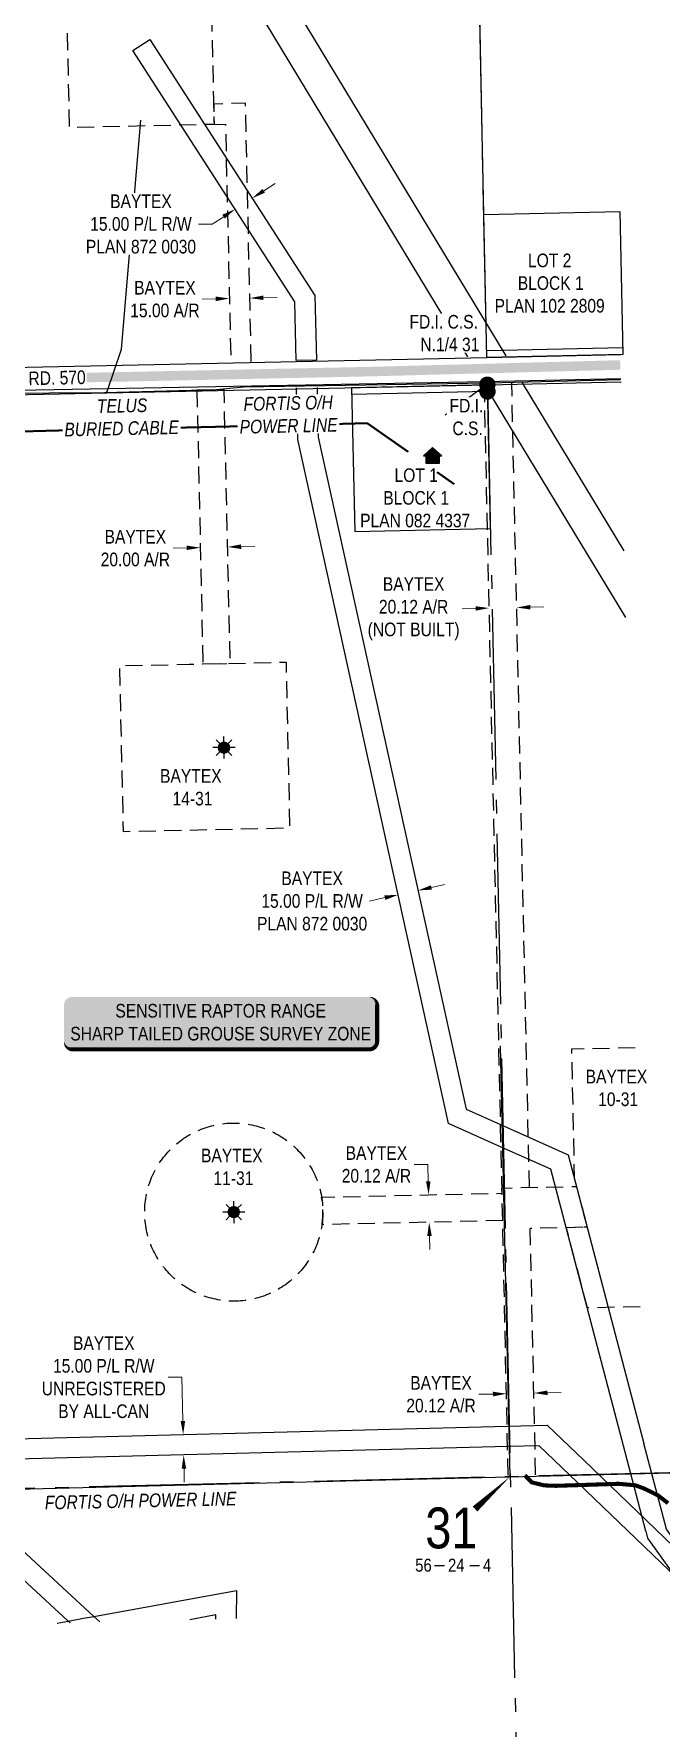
# Model space of a CAD drawing. Extents: x 88833 to 97610, y 5963373 to 5974710.
# Drawn here: x 94383 to 94843, y 5968956 to 5970200 of the extents above; entities that cross this region are included whole.
import ezdxf
from ezdxf.enums import TextEntityAlignment as Align

# ---------------------------------------------------------------- set-up
doc = ezdxf.new("R2010")
doc.units = 0
doc.header["$LTSCALE"] = 5
doc.header["$PDSIZE"] = 5
for name, pattern in [('DASHDOT', [25.4, 12.7, -6.35, 0, -6.35]), ('foc-ACCESSROAD', [3.75, 2.5, -1.25]), ('foc-QUARTERLINE', [33, 25, -3, 2, -3])]:
    doc.linetypes.add(name, pattern=pattern)
doc.layers.get('Defpoints').update_dxf_attribs({"color": 9})
for name, color, linetype in [('10', 1, 'Continuous'), ('9', 3, 'Continuous'), ('AS-POWER', 104, 'foc-POWER'), ('AS-POWER-T', 104, 'Continuous'), ('AS-RESIDENCE', 14, 'Continuous'), ('AS-ROADS', 254, 'Continuous'), ('AS-TELEPHONE', 224, 'foc-TEL'), ('AS-TELEPHONE-T', 224, 'Continuous'), ('AS-WILDLIFE-BLOCK', 131, 'Continuous'), ('F-AR', 190, 'foc-ACCESSROAD'), ('F-RW', 190, 'Continuous'), ('F-WS', 190, 'foc-ACCESSROAD'), ('F-WS-S', 8, 'Continuous'), ('L-MON', 1, 'Continuous'), ('L-QSEC', 8, 'foc-QUARTERLINE'), ('L-ROAD-T', 7, 'Continuous'), ('L-SEC', 7, 'Continuous'), ('L-SECLBL', 7, 'Continuous'), ('L-TITLEDB', 4, 'Continuous'), ('L-TITLEDB-T', 4, 'Continuous')]:
    doc.layers.add(name, color=color, linetype=linetype)
for name, color, linetype, lineweight in [('AS-RECON EXISTING', 151, 'DASHDOT', 40), ('F-AR-T', 190, 'Continuous', 9), ('F-RW-T', 190, 'Continuous', 9), ('F-WS-T', 190, 'Continuous', 9)]:
    doc.layers.add(name, color=color, linetype=linetype, lineweight=lineweight)
doc.styles.add('100L', font='ARIALN.TTF', dxfattribs={"height": 10})
doc.styles.add('80', font='ARIALN.TTF', dxfattribs={"height": 10})
doc.styles.add('80CG', font='ARIALN.TTF', dxfattribs={"height": 10})
doc.styles.add('80L', font='ARIALN.TTF', dxfattribs={"height": 10})
doc.styles.add('foc-LtypeFont', font='ARIALN.TTF', dxfattribs={"height": 7.35})
doc.styles.add('SIMPLEX', font='ARIALN.TTF')
doc.linetypes.add('foc-POWER', pattern='A,6,-1,["P",foc-LtypeFont,S=0.2,R=0,X=-0.625,Y=-0.75],-1.24,4', length=12.24)
doc.linetypes.add('foc-TEL', pattern='A,2,-1,["T",foc-LtypeFont,S=0.2,R=0,X=-0.425,Y=-0.75],-1.24,8', length=12.24)
doc.dimstyles.new('Compass 5 000', dxfattribs={"dimscale": 5, "dimtxt": 9, "dimasz": 2, "dimexe": 0.2, "dimexo": 0.0625, "dimgap": 0.5, "dimtad": 0, "dimtih": 1, "dimtoh": 1, "dimzin": 0, "dimdsep": 46, "dimtxsty": '80CG', "dimcen": 0.1, "dimse1": 1, "dimse2": 1, "dimclrd": 256, "dimclrt": 256, "dimaunit": 1, "dimadec": 4, "dimazin": 0, "dimtfac": 0.06, "dimtofl": 0, "dimtmove": 0, "dimatfit": 1, "dimfxl": 0.2, "dimtolj": 1, "dimtzin": 0, "dimlwd": -1, "dimarcsym": 0})

# ---------------------------------------------------------------- blocks, each defined once
blk = doc.blocks.new('*D383')
at = {"layer": 'Defpoints', "color": 0, "transparency": 16777216}
for p in [(94524.9, 5970054.1), (94539.9, 5970054.4), (94526, 5970005.8)]:
    blk.add_point(p, dxfattribs=at)
at = {"layer": 'F-AR-T', "transparency": 16777216}
for p, q in [((94516, 5970005.6), (94506, 5970005.3)), ((94551, 5970006.4), (94561, 5970006.6))]:
    blk.add_line(p, q, dxfattribs=at)
for points in [[(94516, 5970007.2), (94516, 5970003.9), (94526, 5970005.8)], [(94551, 5970008), (94551, 5970004.7), (94541, 5970006.1)]]:
    blk.add_solid(points, dxfattribs=at)
at = {"layer": 'F-AR-T', "transparency": 16777216, "insert": (94478.7, 5970005.3), "char_height": 10, "attachment_point": 5, "style": '80CG'}
blk.add_mtext('\\A1;BAYTEX\\P15.00 A/R', dxfattribs=at)
blk = doc.blocks.new('*D385')
at = {"layer": 'Defpoints', "color": 0, "transparency": 16777216}
for p in [(94518, 5970117.9), (94505.4, 5970109.7), (94530.2, 5970071.4)]:
    blk.add_point(p, dxfattribs=at)
at = {"layer": 'F-RW-T', "transparency": 16777216}
for p, q in [((94551.2, 5970084.9), (94559.6, 5970090.3)), ((94521.8, 5970065.9), (94513.3, 5970060.5)), ((94513.3, 5970060.5), (94503.3, 5970060.5))]:
    blk.add_line(p, q, dxfattribs=at)
for points in [[(94550.3, 5970086.3), (94552.1, 5970083.5), (94542.8, 5970079.5)], [(94520.8, 5970067.3), (94522.7, 5970064.5), (94530.2, 5970071.4)]]:
    blk.add_solid(points, dxfattribs=at)
at = {"layer": 'F-RW-T', "transparency": 16777216, "insert": (94461.1, 5970060.5), "char_height": 10, "attachment_point": 5, "style": '80CG', "bg_fill": 3, "box_fill_scale": 1.1, "bg_fill_color": 256, "bg_fill_true_color": 13158600, "bg_fill_transparency": 0}
blk.add_mtext('\\A1;BAYTEX\\P15.00 P/L R/W\\PPLAN 872 0030', dxfattribs=at)
blk = doc.blocks.new('*D391')
at = {"layer": 'Defpoints', "color": 0, "transparency": 16777216}
for p in [(94644.3, 5969592.7), (94659, 5969595.9), (94649.8, 5969567.8)]:
    blk.add_point(p, dxfattribs=at)
at = {"layer": 'F-RW-T', "transparency": 16777216}
for p, q in [((94640.1, 5969565.7), (94628.9, 5969563.2)), ((94674.2, 5969573.2), (94684, 5969575.3))]:
    blk.add_line(p, q, dxfattribs=at)
for points in [[(94639.7, 5969567.3), (94640.4, 5969564), (94649.8, 5969567.8)], [(94673.9, 5969574.8), (94674.6, 5969571.6), (94664.5, 5969571)]]:
    blk.add_solid(points, dxfattribs=at)
at = {"layer": 'F-RW-T', "transparency": 16777216, "insert": (94586.7, 5969563.2), "char_height": 10, "attachment_point": 5, "style": '80CG'}
blk.add_mtext('\\A1;BAYTEX\\P15.00 P/L R/W\\PPLAN 872 0030', dxfattribs=at)
blk = doc.blocks.new('L-SECLBL')
at = {"layer": '9', "color": 7}
for p, q in [((-5.1, -27.8), (-12.3, -27.8)), ((20.7, -27.8), (13.5, -27.8))]:
    blk.add_line(p, q, dxfattribs=at)
at = {"layer": '10', "color": 2, "style": 'SIMPLEX'}
blk.add_attdef('SEC', text='', height=30, dxfattribs=at).set_placement((0, 0), align=Align.MIDDLE)
at = {"layer": '10', "color": 5, "style": '80L'}
blk.add_attdef('TWP', text='', height=9.5, dxfattribs=at).set_placement((-14.4, -27.4), align=Align.MIDDLE_RIGHT)
blk.add_attdef('RGE', text='', height=9.5, dxfattribs=at).set_placement((3.6, -27.4), align=Align.MIDDLE_CENTER)
blk.add_attdef('MER', text='', height=9.5, dxfattribs=at).set_placement((23.2, -27.4), align=Align.MIDDLE_LEFT)
blk = doc.blocks.new('*D437')
at = {"layer": 'Defpoints', "color": 0, "transparency": 16777216}
for p in [(94504.6, 5969825.7), (94504.7, 5969822.8), (94524.6, 5969826.1)]:
    blk.add_point(p, dxfattribs=at)
at = {"layer": 'F-AR-T', "transparency": 16777216}
for p, q in [((94494.7, 5969822.6), (94484.7, 5969822.4)), ((94534.7, 5969823.5), (94544.7, 5969823.7))]:
    blk.add_line(p, q, dxfattribs=at)
for points in [[(94494.6, 5969824.3), (94494.7, 5969821), (94504.7, 5969822.8)], [(94534.6, 5969825.2), (94534.7, 5969821.8), (94524.7, 5969823.3)]]:
    blk.add_solid(points, dxfattribs=at)
at = {"layer": 'F-AR-T', "transparency": 16777216, "insert": (94457, 5969822.4), "char_height": 10, "attachment_point": 5, "style": '80CG'}
blk.add_mtext('\\A1;BAYTEX\\P20.00 A/R', dxfattribs=at)
blk = doc.blocks.new('GAS')
h = blk.add_hatch(color=255)
h.dxf.hatch_style = 1
edge = h.paths.add_edge_path()
edge.add_arc((0, 0), 0.9, 0, 360)
for p, q in [((-0.81, 0), (-1.62, 0)), ((-0.57, 0.57), (-1.14, 1.14)), ((0, 0.81), (0, 1.62)), ((0.57, 0.57), (1.14, 1.14)), ((1.62, 0), (0.81, 0)), ((-0.57, -0.57), (-1.14, -1.14)), ((0, -0.81), (0, -1.62)), ((1.14, -1.14), (0.57, -0.57))]:
    blk.add_line(p, q)
blk.add_circle((0, 0), 0.8)
blk = doc.blocks.new('*D438')
at = {"layer": 'Defpoints', "color": 0, "transparency": 16777216}
for p in [(94650.2, 5969346.9), (94650.6, 5969326.8), (94672.6, 5969327.3)]:
    blk.add_point(p, dxfattribs=at)
at = {"layer": 'F-AR-T', "transparency": 16777216}
for p, q in [((94671.7, 5969369.7), (94661.7, 5969369.7)), ((94671.9, 5969357.4), (94671.7, 5969369.7)), ((94672.8, 5969317.3), (94673, 5969307.3))]:
    blk.add_line(p, q, dxfattribs=at)
for points in [[(94673.6, 5969357.4), (94670.3, 5969357.4), (94672.2, 5969347.4)], [(94674.5, 5969317.3), (94671.2, 5969317.3), (94672.6, 5969327.3)]]:
    blk.add_solid(points, dxfattribs=at)
at = {"layer": 'F-AR-T', "transparency": 16777216, "insert": (94633.9, 5969369.7), "char_height": 10, "attachment_point": 5, "style": '80CG'}
blk.add_mtext('\\A1;BAYTEX\\P20.12 A/R', dxfattribs=at)
blk = doc.blocks.new('*D439')
at = {"layer": 'Defpoints', "color": 0, "transparency": 16777216}
for p in [(94716.7, 5969778.4), (94718.6, 5969691.3), (94738.7, 5969691.8)]:
    blk.add_point(p, dxfattribs=at)
at = {"layer": 'F-AR-T', "transparency": 16777216}
for p, q in [((94706.7, 5969778.2), (94696.7, 5969777.9)), ((94746.8, 5969779), (94756.8, 5969779.3))]:
    blk.add_line(p, q, dxfattribs=at)
for points in [[(94706.6, 5969779.8), (94706.7, 5969776.5), (94716.7, 5969778.4)], [(94746.8, 5969780.7), (94746.8, 5969777.4), (94736.8, 5969778.8)]]:
    blk.add_solid(points, dxfattribs=at)
at = {"layer": 'F-AR-T', "transparency": 16777216, "insert": (94661.2, 5969777.9), "char_height": 10, "attachment_point": 5, "style": '80CG'}
blk.add_mtext('\\A1;BAYTEX\\P20.12 A/R\\P(NOT BUILT)', dxfattribs=at)
blk = doc.blocks.new('*D440')
at = {"layer": 'Defpoints', "color": 0, "transparency": 16777216}
for p in [(94728.8, 5969227.6), (94748.9, 5969228.1), (94729.4, 5969201.3)]:
    blk.add_point(p, dxfattribs=at)
at = {"layer": 'F-AR-T', "transparency": 16777216}
for p, q in [((94719.4, 5969201.1), (94709.1, 5969200.9)), ((94759.4, 5969202), (94769.4, 5969202.2))]:
    blk.add_line(p, q, dxfattribs=at)
for points in [[(94719.3, 5969202.8), (94719.4, 5969199.4), (94729.4, 5969201.3)], [(94759.4, 5969203.7), (94759.5, 5969200.3), (94749.4, 5969201.8)]]:
    blk.add_solid(points, dxfattribs=at)
at = {"layer": 'F-AR-T', "transparency": 16777216, "insert": (94681.3, 5969200.9), "char_height": 10, "attachment_point": 5, "style": '80CG'}
blk.add_mtext('\\A1;BAYTEX\\P20.12 A/R', dxfattribs=at)
blk = doc.blocks.new('*D505')
at = {"layer": 'Defpoints', "color": 0, "transparency": 16777216}
for p in [(94414.9, 5969169.5), (94492.1, 5969171.3), (94415.3, 5969154.5)]:
    blk.add_point(p, dxfattribs=at)
at = {"layer": 'F-RW-T', "transparency": 16777216}
for p, q in [((94491.1, 5969213.4), (94481.1, 5969213.4)), ((94491.8, 5969181.3), (94491.1, 5969213.4)), ((94492.7, 5969146.3), (94492.9, 5969136.3))]:
    blk.add_line(p, q, dxfattribs=at)
for points in [[(94493.5, 5969181.4), (94490.2, 5969181.3), (94492.1, 5969171.3)], [(94494.3, 5969146.4), (94491, 5969146.3), (94492.4, 5969156.3)]]:
    blk.add_solid(points, dxfattribs=at)
at = {"layer": 'F-RW-T', "transparency": 16777216, "insert": (94433.8, 5969213.4), "char_height": 10, "attachment_point": 5, "style": '80CG'}
blk.add_mtext('\\A1;BAYTEX\\P15.00 P/L R/W\\PUNREGISTERED\\PBY ALL-CAN', dxfattribs=at)
blk = doc.blocks.new('fdia')
at = {"color": 255, "const_width": 1}
blk.add_lwpolyline([(-0.5, 0, 1), (0.5, 0, 1)], format="xyb", close=True, dxfattribs=at)
blk = doc.blocks.new('Fdiaa')
blk.add_blockref('fdia', (0, 0))
blk = doc.blocks.new('fdib')
at = {"color": 1, "const_width": 1.6}
blk.add_lwpolyline([(-0.4, 0, 1), (0.4, 0, 1)], format="xyb", close=True, dxfattribs=at)
at = {"color": 1}
blk.add_circle((0, 0), 0.8, dxfattribs=at)
blk = doc.blocks.new('Fdibb')
blk.add_blockref('fdib', (0, 0))
blk = doc.blocks.new('fdicc')
for name in ['Fdibb', 'Fdiaa']:
    blk.add_blockref(name, (0, 0))
blk = doc.blocks.new('FDI')
blk.add_blockref('fdicc', (0, 0))
blk = doc.blocks.new('res_occ')
for points in [[(0.1, 0.89), (-1.26, -0.37), (1.46, -0.37)], [(-0.9, -1.43), (1.1, -1.43), (1.1, -0.37), (-0.9, -0.37)]]:
    blk.add_hatch(color=14).paths.add_polyline_path(points)
at = {"color": 14}
for points in [[(0.1, 0.89), (-1.26, -0.37), (1.46, -0.37)], [(-0.9, -1.43), (1.1, -1.43), (1.1, -0.37), (-0.9, -0.37)]]:
    blk.add_lwpolyline(points, close=True, dxfattribs=at)
blk = doc.blocks.new('*U851')
h = blk.add_hatch(color=255)
edge = h.paths.add_edge_path()
edge.add_line((-109, -20), (109, -20))
edge.add_arc((109, -14), 6, 270, 360)
edge.add_line((115, -14), (115, 12.5))
edge.add_arc((109, 12.5), 6, 0, 90)
edge.add_line((109, 18.5), (-109, 18.5))
edge.add_arc((-109, 12.5), 6, 90, 180)
edge.add_line((-115, 12.5), (-115, -14))
edge.add_arc((-109, -14), 6, 180, 270)
at = {"color": 131, "flags": 128}
blk.add_lwpolyline([(-109, -20, 3, 3, 0), (109, -20, 3, 3, 0.414214), (115, -14, 3, 3, 0), (115, 12.5, 3, 0, 0.414214), (109, 18.5, 0, 0, 0), (-109, 18.5, 0, 0, 0.414214), (-115, 12.5, 0, 0, 0), (-115, -14, 0, 3, 0.414214)], format="xyseb", close=True, dxfattribs=at)
at = {"color": 131, "style": '80'}
blk.add_attdef('ENTER_TEXT_001', (-36, -5), '', height=10, dxfattribs=at)

msp = doc.modelspace()

# ---------------------------------------------------------------- linework, layer by layer
at = {"layer": 'AS-POWER', "flags": 128}
for points in [[(94435.89, 5969936.679), (94436.206, 5969937.591), (94446.911, 5969968.541), (94460.996, 5970136.711)], [(93504.146, 5969826.639), (93513.383, 5969934.019), (93801.307, 5969939.336), (93853.403, 5969939.906), (93892.002, 5969941.758), (93892.011, 5969941.759), (93908.706, 5969942.56), (94042.54, 5969947.77), (94051.64, 5969929.25), (94051.64, 5969929.25), (94135.642, 5969930.913), (94230.461, 5969935.509), (94434.27, 5969936.667), (94516.381, 5969938.857), (94536.272, 5969940.862), (94715.947, 5969943.964), (94813.019, 5969946.333)], [(94716.621, 5969943.94), (94684.365, 5969920.034)], [(93917.11, 5969649.49), (93928.024, 5969120.177), (94302.367, 5969129.534), (94630.654, 5969137.739), (94731.25, 5969140.253), (94830.668, 5969142.738), (94890.932, 5969144.245)], [(94724.778, 5969456.758), (94731.747, 5969140.266)]]:
    msp.add_lwpolyline(points, dxfattribs=at)
at = {"layer": 'AS-RECON EXISTING', "flags": 128}
for points in [[(94092.439, 5969901.539), (94115.027, 5969902.021), (94114.895, 5969902.019), (94627.209, 5969914.202), (94672.84, 5969882.165)], [(94678.437, 5969878.236), (94691.047, 5969869.383)]]:
    msp.add_lwpolyline(points, dxfattribs=at)
at = {"layer": 'AS-ROADS', "const_width": 7, "flags": 128}
msp.add_lwpolyline([(92987.954, 5969918.349), (93414.329, 5969927.161), (94155.256, 5969942.112), (94628.09, 5969952.07), (94812.802, 5969956.972)], dxfattribs=at)
at = {"layer": 'AS-ROADS', "flags": 128}
msp.add_lwpolyline([(94742.833, 5969141.409, 2.998, 2.998, 0), (94747.922, 5969136.218, 2.998, 2.998, 0), (94757.039, 5969133.993, 2.998, 2.998, 0), (94765.467, 5969133.675, 2.998, 2.998, 0), (94786.224, 5969134.329, 2.998, 2.998, 0), (94811.572, 5969135.176, 2.998, 2.998, 0), (94823.865, 5969134.075, 2.998, 2.998, 0), (94829.968, 5969131.872, 2.998, 2.998, 0), (94840.355, 5969126.759, 2.998, 2.998, 0), (94847.9, 5969120.913, 2.998, 2.998, 0)], format="xyseb", dxfattribs=at)
at = {"layer": 'AS-TELEPHONE', "flags": 128}
msp.add_lwpolyline([(94068.297, 5969930.317), (94068.515, 5969931.203), (94068.763, 5969931.595), (94071.33, 5969932.278), (94074.264, 5969932.42), (94085.193, 5969932.297), (94107.655, 5969933.457), (94713.381, 5969944.858), (94813.357, 5969947.051)], dxfattribs=at)
at = {"layer": 'F-AR', "flags": 128}
for points in [[(94542.051, 5969959.529), (94537.784, 5970149.173), (94514.39, 5970148.647), (94514.728, 5970133.651), (94523.126, 5970133.84), (94527.055, 5969959.2)], [(94726.122, 5969348.595), (94713.062, 5969943.179)], [(94746.154, 5969352.842), (94733.177, 5969943.621)], [(94730.606, 5969141.197), (94726.039, 5969352.407), (94780.666, 5969353.589), (94788.483, 5969323.631), (94746.805, 5969322.729)]]:
    msp.add_lwpolyline(points, dxfattribs=at)
msp.add_lwpolyline([(94726.564, 5969328.48), (94593.96, 5969325.567, 0.07738082), (94593.683, 5969345.686), (94726.122, 5969348.595)], format="xyb", dxfattribs=at)
at = {"layer": 'F-RW', "flags": 128}
for points in [[(94701.034, 5969963.02), (94160.108, 5970857.578)], [(94729.152, 5969963.637), (94188.1, 5970858.403)], [(94831.6, 5969100.3), (94820.281, 5969143.431), (94761.824, 5969366.154), (94725.383, 5969382.535), (94686.808, 5969399.875), (94576.166, 5969902.237), (94575.337, 5969940.149)], [(94590.322, 5969940.478), (94591.119, 5969904.03), (94699.826, 5969410.459), (94725.018, 5969399.135), (94774.504, 5969376.89), (94830.185, 5969164.741)], [(94816.858, 5969771.473), (94713.062, 5969943.179)], [(94815.784, 5969820.369), (94741.153, 5969943.79)], [(94409.049, 5969033.132), (94407.727, 5969034.355), (94320.356, 5969115.179), (94305.251, 5969130.551), (94304.956, 5969130.544), (94114.017, 5969325.109), (94124.88, 5969335.785), (94326.091, 5969131.072), (94330.964, 5969126.113), (94426.475, 5969037.757), (94430.878, 5969033.683)], [(94831.6, 5969100.3), (94832.908, 5969095.317), (94852.683, 5969067.565), (94864.891, 5969076.266), (94846.709, 5969101.781), (94830.185, 5969164.741)], [(94399.684, 5969032.896), (94407.727, 5969034.355), (94418.82, 5969036.364), (94426.475, 5969037.757), (94531.203, 5969056.812), (94530.984, 5969036.208)], [(94515.991, 5969035.83), (94516.023, 5969038.815), (94496.983, 5969035.351)]]:
    msp.add_lwpolyline(points, dxfattribs=at)
for points in [[(94467.675, 5970196.06), (94588.794, 5970008), (94589.863, 5969960.574), (94574.879, 5969960.245), (94573.905, 5970003.438), (94455.075, 5970187.943)], [(94854.809, 5969065.497), (94775.637, 5969141.703), (94753.418, 5969163.09), (94730.478, 5969162.498), (94283.349, 5969150.961), (93907.772, 5969141.271), (93862.889, 5969140.113), (93683.834, 5969028.87), (93675.936, 5969041.582), (93858.442, 5969154.969), (93907.386, 5969156.231), (94282.963, 5969165.922), (94730.092, 5969177.459), (94759.288, 5969178.212), (94786.016, 5969152.486), (94865.187, 5969076.279)]]:
    msp.add_lwpolyline(points, close=True, dxfattribs=at)
at = {"layer": 'F-WS', "flags": 128}
for points in [[(94406.37, 5970237.24), (94512.344, 5970239.624), (94514.728, 5970133.651), (94408.755, 5970131.267)], [(94502.143, 5969938.547), (94506.561, 5969737.376), (94526.556, 5969737.815), (94522.138, 5969938.986)], [(94506.561, 5969737.376), (94567.546, 5969738.715), (94570.225, 5969616.744), (94448.254, 5969614.066), (94445.575, 5969736.036), (94496.563, 5969737.156)]]:
    msp.add_lwpolyline(points, close=True, dxfattribs=at)
for points in [[(94823.8, 5969455.429), (94777.044, 5969454.418), (94779.1, 5969359.381), (94780.666, 5969353.589), (94788.483, 5969323.631), (94773.072, 5969323.297), (94788.474, 5969264.615), (94827.972, 5969265.469)], [(94750.722, 5969141.632), (94746.805, 5969322.729)]]:
    msp.add_lwpolyline(points, dxfattribs=at)
at = {"layer": 'F-WS'}
msp.add_circle((94529.211, 5969334.736), 65.395, dxfattribs=at)
at = {"layer": 'L-QSEC', "flags": 128}
for points in [[(94714.887, 5969962.583), (94696.356, 5970872.634)], [(94715.311, 5969942.483), (94749.105, 5968338.719)], [(93928.301, 5969121.045), (95536.655, 5969160.249)]]:
    msp.add_lwpolyline(points, dxfattribs=at)
at = {"layer": 'L-SEC', "flags": 128}
for points in [[(94714.866, 5969962.582), (94813.21, 5969964.758)], [(93911.851, 5969945.647), (94714.887, 5969962.583)], [(93912.284, 5969925.548), (94715.311, 5969942.483)], [(94715.311, 5969942.483), (94813.619, 5969944.658)]]:
    msp.add_lwpolyline(points, dxfattribs=at)
at = {"layer": 'L-SECLBL', "flags": 128}
msp.add_lwpolyline([(94732.207, 5969140.64, 0, 5, 0), (94706.26, 5969116.677, 0, 0, 0)], format="xyseb", dxfattribs=at)
at = {"layer": 'L-TITLEDB', "flags": 128}
for points in [[(94712.702, 5970067.475), (94698.377, 5970773.38), (94796.118, 5970776.291)], [(94714.811, 5969967.575), (94814.774, 5969969.771)], [(94715.421, 5969937.484), (94615.815, 5969935.292)]]:
    msp.add_lwpolyline(points, dxfattribs=at)
for points in [[(94712.702, 5970067.475), (94812.589, 5970069.673), (94814.782, 5969964.775), (94714.887, 5969962.583)], [(94615.705, 5969940.291), (94618.025, 5969834.746), (94717.63, 5969836.938), (94715.311, 5969942.483)]]:
    msp.add_lwpolyline(points, close=True, dxfattribs=at)

# ---------------------------------------------------------------- block references
at = {"layer": 'AS-RESIDENCE', "xscale": 4.996022535000008, "yscale": 4.996022535000008, "zscale": 4.996022535000008}
msp.add_blockref('res_occ', (94674.64, 5969891.983), dxfattribs=at)
at = {"layer": 'AS-WILDLIFE-BLOCK'}
ref = msp.add_blockref('*U851', (94519.558, 5969474.219), dxfattribs=dict(at, xscale=0.9992045070000001, yscale=0.9992045070000001, zscale=0.9992045070000001))
ref.add_attrib('ENTER_TEXT_001', 'SENSITIVE RAPTOR RANGE', (94442.334, 5969477.634), dxfattribs={"layer": '0', "color": 131, "height": 9.99205, "style": '80'})
ref.add_attrib('ENTER_TEXT_002', 'SHARP TAILED GROUSE SURVEY ZONE', (94409.264, 5969460.804), dxfattribs={"layer": '0', "color": 131, "height": 9.99205, "style": '80'})
at = {"layer": 'F-WS-S', "xscale": 5, "yscale": 5, "zscale": 5}
for p in [(94522.026, 5969675.902), (94529.211, 5969334.736)]:
    msp.add_blockref('GAS', p, dxfattribs=at)
at = {"layer": 'L-MON', "color": 5, "xscale": 5, "yscale": 5, "zscale": 5}
for p in [(94715.311, 5969942.483), (94715.419, 5969937.482)]:
    msp.add_blockref('FDI', p, dxfattribs=at)
at = {"layer": 'L-SECLBL'}
msp.add_blockref('L-SECLBL', (94688.878, 5969102.767), dxfattribs=at).add_auto_attribs({'SEC': '31', 'TWP': '56', 'RGE': '24', 'MER': '4'})

# ---------------------------------------------------------------- texts
at = {"layer": 'AS-POWER-T', "insert": (94382.547, 5969126.1), "char_height": 10, "attachment_point": 1, "rotation": 1.257924, "style": '100L'}
msp.add_mtext_dynamic_manual_height_columns('\\pi7.9057;{\\fArial Narrow|b0|i1|c0|p34;FORTIS O/H POWER LINE}', width=156.439, gutter_width=55, heights=[0], dxfattribs=at)
at = {"layer": 'F-WS-T', "char_height": 10, "attachment_point": 1, "style": '100L'}
for s, insert in [('\\pi-3.5722;BAYTEX\\P\\pi5.5956;14-31', (94478.679, 5969660.134)), ('\\pi-3.5722;BAYTEX\\P\\pi5.5956;10-31', (94791.021, 5969439.3)), ('\\pi-3.5722;BAYTEX\\P\\pi5.5956;11-31', (94508.737, 5969381.311))]:
    msp.add_mtext_dynamic_manual_height_columns(s, width=37.13933, gutter_width=55, heights=[0], dxfattribs=dict(at, insert=insert))
at = {"layer": 'L-TITLEDB-T', "char_height": 9.99205, "attachment_point": 1, "style": '80L'}
for s, insert in [('\\pi27.383;LOT 2\\P\\pi19.886;BLOCK 1\\P\\pi2.8667;PLAN 102 2809', (94717.742, 5970038.784)), ('\\pi28.14;LOT 1\\P\\pi19.886;BLOCK 1\\P\\pi2.8804;PLAN 082 4337', (94619.04, 5969881.023))]:
    msp.add_mtext_dynamic_manual_height_columns(s, width=85.15862, gutter_width=50, heights=[0], dxfattribs=dict(at, insert=insert))

# ---------------------------------------------------------------- dimensions: what is measured, and where the dimension line sits
at = {"layer": 'F-AR-T'}
for base, p1, p2, angle, text, picture, middle in [((94526.006, 5970005.794), (94539.916, 5970054.425), (94524.92, 5970054.087), 181.2888, 'BAYTEX\\P15.00 A/R', '*D383', (94478.73, 5970005.344)), ((94716.682, 5969778.38), (94738.709, 5969691.788), (94718.594, 5969691.346), 181.258323, 'BAYTEX\\P20.12 A/R\\P(NOT BUILT)', '*D439', (94661.151, 5969777.941)), ((94672.609, 5969327.295), (94650.18, 5969346.927), (94650.622, 5969326.812), 271.258323, 'BAYTEX\\P20.12 A/R', '*D438', (94633.942, 5969369.725)), ((94729.357, 5969201.325), (94748.852, 5969228.064), (94728.779, 5969227.623), 181.258323, 'BAYTEX\\P20.12 A/R', '*D440', (94681.34, 5969200.88))]:
    dim = msp.add_linear_dim(base=base, p1=p1, p2=p2, angle=angle, text=text, dimstyle='Compass 5 000', dxfattribs=at)
    dim.commit()
    dim.dimension.update_dxf_attribs({"geometry": picture, "text_midpoint": middle, "dimtype": 161})
dim = msp.add_aligned_dim(p1=(94524.616, 5969826.147), p2=(94504.621, 5969825.708), distance=2.872, text='BAYTEX\\P20.00 A/R', dimstyle='Compass 5 000', dxfattribs=at)
dim.commit()
dim.dimension.update_dxf_attribs({"geometry": '*D437', "text_midpoint": (94456.953, 5969822.398)})
at = {"layer": 'F-RW-T'}
for base, p1, p2, angle, text, picture, middle in [((94649.819, 5969567.82), (94658.978, 5969595.925), (94644.339, 5969592.701), 192.420729, 'BAYTEX\\P15.00 P/L R/W\\PPLAN 872 0030', '*D391', (94586.661, 5969563.208)), ((94492.059, 5969171.317), (94415.254, 5969154.477), (94414.896, 5969169.473), 91.369499, 'BAYTEX\\P15.00 P/L R/W\\PUNREGISTERED\\PBY ALL-CAN', '*D505', (94433.809, 5969213.382))]:
    dim = msp.add_linear_dim(base=base, p1=p1, p2=p2, angle=angle, text=text, dimstyle='Compass 5 000', dxfattribs=at)
    dim.commit()
    dim.dimension.update_dxf_attribs({"geometry": picture, "text_midpoint": middle, "dimtype": 161})

# ---------------------------------------------------------------- next in the draw order: texts
at = {"layer": 'AS-POWER-T', "insert": (94532.676, 5969933.14), "char_height": 10, "attachment_point": 1, "rotation": 1.257924, "style": '100L', "bg_fill": 3, "box_fill_scale": 1.1, "bg_fill_color": 256, "bg_fill_transparency": 0}
msp.add_mtext_dynamic_manual_height_columns('\\pi3.58;{\\fArial Narrow|b0|i1|c0|p34;FORTIS O/H\\P\\pi0.32626;POWER LINE}', width=72.5352, gutter_width=55, heights=[0], dxfattribs=at)
at = {"layer": 'AS-TELEPHONE-T', "insert": (94404.142, 5969931.12), "char_height": 10, "attachment_point": 1, "rotation": 1.257924, "style": '100L', "bg_fill": 3, "box_fill_scale": 1.1, "bg_fill_color": 256, "bg_fill_transparency": 0}
msp.add_mtext_dynamic_manual_height_columns('\\pi24.532;{\\fArial Narrow|b0|i1|c0|p34;TELUS\\P\\pi0.29898;BURIED CABLE}', width=84.62251, gutter_width=55, heights=[0], dxfattribs=at)
at = {"layer": 'L-MON', "char_height": 10, "attachment_point": 1, "style": '100L', "bg_fill": 3, "box_fill_scale": 1.1, "bg_fill_color": 256, "bg_fill_transparency": 0}
for s, width, insert in [('\\pi2.4189;FD.I. C.S.\\P\\pi10.427;N.1/4 31', 50.76128, (94655.718, 5969993.698)), ('\\pi1.0618;FD.I.\\P\\pi3.19;C.S.', 23.94038, (94686.472, 5969932.085))]:
    msp.add_mtext_dynamic_manual_height_columns(s, width=width, gutter_width=50, heights=[0], dxfattribs=dict(at, insert=insert))
at = {"layer": 'L-ROAD-T', "insert": (94383.518, 5969952.205), "char_height": 10, "width": 73.37422, "attachment_point": 2, "rotation": 1.257924, "style": '80L', "bg_fill": 3, "box_fill_scale": 1.1, "bg_fill_color": 256, "bg_fill_transparency": 0}
msp.add_mtext('TWP. RD. 570', dxfattribs=at)

# ---------------------------------------------------------------- next in the draw order: dimensions: what is measured, and where the dimension line sits
at = {"layer": 'F-RW-T'}
dim = msp.add_linear_dim(base=(94530.158, 5970071.363), p1=(94518.036, 5970117.865), p2=(94505.436, 5970109.749), angle=212.783381, text='BAYTEX\\P15.00 P/L R/W\\PPLAN 872 0030', dimstyle='Compass 5 000', override={"dimtfill": 1}, dxfattribs=at)
dim.commit()
dim.dimension.update_dxf_attribs({"geometry": '*D385', "text_midpoint": (94461.124, 5970060.533), "dimtype": 161})

doc.saveas('drawing.dxf')
